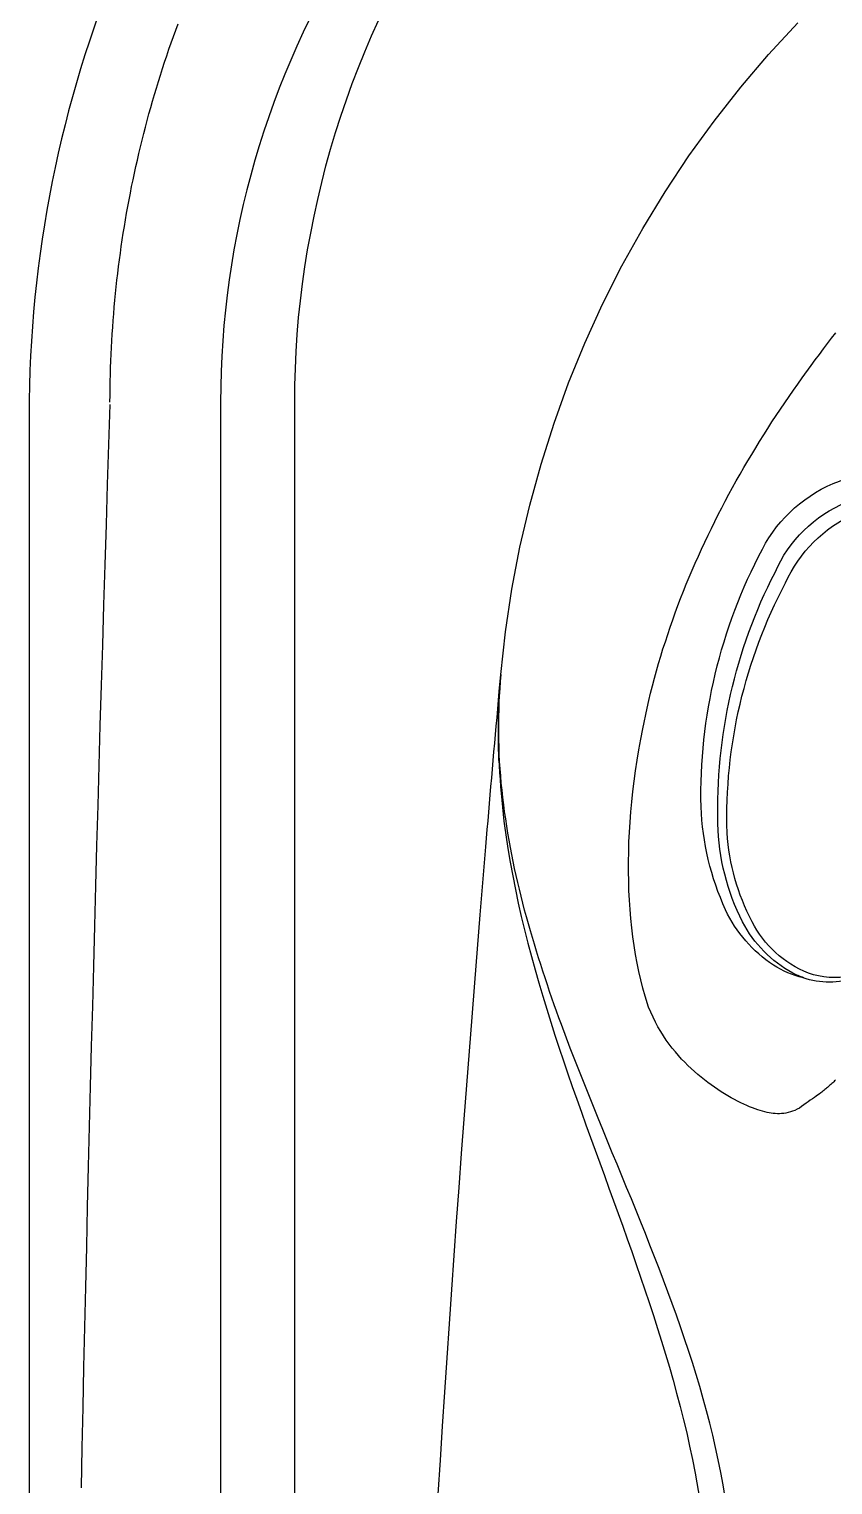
# Model space of a CAD drawing. Extents: x 527 to 614, y 487 to 635.
# Drawn here: x 526.9 to 535, y 568.98 to 583.65 of the extents above; entities that cross this region are included whole.
import ezdxf

# ---------------------------------------------------------------- set-up
doc = ezdxf.new("R2010")
doc.units = 0
doc.header["$MEASUREMENT"] = 0
for name, color, linetype in [('1', 4, 'Continuous'), ('1_CYAN', 4, 'Continuous'), ('2', 2, 'Continuous')]:
    doc.layers.add(name, color=color, linetype=linetype)

# ---------------------------------------------------------------- blocks, each defined once
blk = doc.blocks.new('Pillow07')
at = {"layer": '1_CYAN', "color": 4, "linetype": 'Continuous'}
blk.add_lwpolyline([(-2.358, -0.87, -0.006603), (-5.745, -0.616, -0.021924), (-6.178, -0.554, -0.081502), (-6.683, -0.382, -0.155149), (-7.057, -0.002, -0.083013), (-7.178, 0.3, -0.136326), (-7.125, 1.034, -0.096778), (-6.565, 1.944, -0.127397), (-4.291, 3.344, -0.186872), (-3.258, 3.28, 0.065625), (-1.71, 2.868, 0.071435), (1.71, 2.868, 0.065625), (3.258, 3.28, -0.186872), (4.291, 3.344, -0.127397), (6.565, 1.944, -0.096778), (7.125, 1.034, -0.136326), (7.178, 0.3, -0.083013), (7.057, -0.002, -0.155149), (6.683, -0.382, -0.081502), (6.178, -0.554, -0.021924), (5.745, -0.616, -0.006603), (2.358, -0.87, -0.02343)], format="xyb", close=True, dxfattribs=at)
at = {"layer": '1_CYAN', "color": 3, "linetype": 'Continuous'}
for points in [[(-7.051, -0.007, -0.035917), (-7.097, 0.106, -0.150356), (-7.089, 0.827, -0.114334), (-6.565, 1.702, -0.12673), (-4.367, 3.088, -0.194366), (-3.357, 3.079, 0.069606), (-1.71, 2.626, 0.073636), (1.71, 2.626, 0.069606), (3.357, 3.079, -0.194366), (4.367, 3.088, -0.12673), (6.565, 1.702, -0.114334), (7.089, 0.827, -0.150356), (7.097, 0.106, -0.034443), (7.053, -0.003)], [(-5.745, -0.616, -0.03429), (-6.274, -0.516, -0.087533), (-6.708, -0.327, -0.132713), (-6.986, -0.006, -0.179167), (-7.021, 0.761, -0.10283), (-6.565, 1.573, -0.130003), (-4.366, 2.938, -0.182201), (-3.385, 2.942, 0.065189), (-1.71, 2.497, 0.071467), (1.71, 2.497, 0.065189), (3.385, 2.942, -0.182201), (4.366, 2.938, -0.130003), (6.565, 1.573, -0.10283), (7.021, 0.761, -0.179167), (6.986, -0.006, -0.132713), (6.708, -0.327, -0.087533), (6.274, -0.516, -0.03429), (5.745, -0.616)], [(-0.014, 1.929, 0.082097), (-2.745, 1.506, 0.081749), (-3.889, 0.917, 0.10997), (-4.213, 0.537, 0.288824), (-4.2, 0.045, 0.128848), (-3.81, -0.311, 0.064282), (-3.023, -0.615, 0.029904), (-2.157, -0.782, 0.020061), (-1.104, -0.879, 0.013811), (0, -0.907, 0.013811), (1.104, -0.879, 0.020061), (2.157, -0.782, 0.029904), (3.023, -0.615, 0.064282), (3.81, -0.311, 0.128848), (4.2, 0.045, 0.288824), (4.213, 0.537, 0.10997), (3.889, 0.917, 0.081749), (2.745, 1.506, 0.082097), (0.014, 1.929)], [(0.011, 1.79, 0.069931), (-2.482, 1.457, 0.085576), (-3.783, 0.864, 0.092534), (-4.083, 0.559, 0.328712), (-4.083, 0.027, 0.110973), (-3.715, -0.285, 0.062647), (-2.923, -0.588, 0.030211), (-2.047, -0.756, 0.019896), (-1.004, -0.852, 0.013777), (0, -0.878, 0.013777), (1.004, -0.852, 0.019896), (2.047, -0.756, 0.030211), (2.923, -0.588, 0.062647), (3.715, -0.285, 0.110973), (4.083, 0.027, 0.328712), (4.083, 0.559, 0.092534), (3.783, 0.864, 0.085576), (2.482, 1.457, 0.069931), (-0.011, 1.79)], [(-0.673, -0.235, -0.282153), (-0.657, 0.213, -0.468167), (0.424, 0.365), (0.53, 0.464, 0.460953), (-0.64, 0.337, 0.238725), (-0.726, -0.14, 0.137161), (-0.575, -0.35, 0.261069), (-0.572, -0.35, 0.46986), (-0.572, -0.349, -0.265453), (-0.636, -0.154, -0.195188), (-0.504, 0.022, -0.314105), (0, 0), (0.103, 0.084, 0.355977), (-0.538, 0.084, 0.328478), (-0.641, -0.257, -0.416518), (-0.642, -0.26, -0.387302), (-0.648, -0.259, -0.279485), (-0.621, 0.078, -0.429748), (0.212, 0.176), (0.318, 0.268, 0.422176), (-0.607, 0.19, 0.293997), (-0.668, -0.234, -0.469659), (-0.669, -0.236, -0.320928), (-0.673, -0.236)], [(-0.103, -0.081, 0.285107), (0.492, -0.111, 0.365107), (0.641, 0.3, -0.389885), (0.642, 0.303, -0.434748), (0.648, 0.302, -0.361319), (0.536, -0.156, -0.307672), (-0.212, -0.163), (-0.318, -0.239, 0.290786), (0.528, -0.239, 0.371252), (0.668, 0.272, -0.388988), (0.669, 0.275, -0.244043), (0.673, 0.274, -0.383995), (0.537, -0.307, -0.280367), (-0.424, -0.313), (-0.53, -0.383, 0.237756), (0.409, -0.447, 0.379998), (0.74, 0.108, 0.130298), (0.575, 0.42, 0.419454), (0.572, 0.419, 0.370938), (0.572, 0.418, -0.227085), (0.632, 0.16, -0.183703), (0.51, -0.012, -0.310404), (0, 0), (-0.106, -0.083)]]:
    blk.add_lwpolyline(points, format="xyb", dxfattribs=at)
blk = doc.blocks.new('VANGUARD')
at = {"layer": '1', "color": 3, "linetype": 'Continuous'}
blk.add_line((1.929, 74.866), (1.929, 11.869), dxfattribs=at)
at = {"layer": '1', "color": 4}
blk.add_lwpolyline([(86.737, 74.737, 0.414214), (74.737, 86.737), (12, 86.737, 0.414214), (0, 74.737), (0, 12, 0.414214), (12, 0), (74.737, 0, 0.414214), (86.737, 12)], format="xyb", close=True, dxfattribs=at)
at = {"layer": '1', "color": 3, "linetype": 'Continuous'}
for points in [[(0.814, 74.867), (0.815, 74.937), (0.817, 75.006), (0.818, 75.076), (0.82, 75.145), (0.821, 75.213), (0.824, 75.281), (0.826, 75.349), (0.83, 75.417), (0.833, 75.485), (0.837, 75.553), (0.842, 75.621), (0.847, 75.689), (0.852, 75.757), (0.858, 75.825), (0.864, 75.893), (0.87, 75.961), (0.877, 76.029), (0.885, 76.097), (0.893, 76.164), (0.901, 76.232), (0.91, 76.3), (0.919, 76.368), (0.928, 76.435), (0.938, 76.503), (0.949, 76.57), (0.96, 76.638), (0.971, 76.705), (0.982, 76.772), (0.995, 76.839), (1.007, 76.906), (1.02, 76.973), (1.033, 77.04), (1.047, 77.107), (1.061, 77.174), (1.076, 77.241), (1.091, 77.307), (1.106, 77.374), (1.122, 77.44), (1.138, 77.507), (1.155, 77.573), (1.172, 77.639), (1.189, 77.705), (1.207, 77.771), (1.226, 77.837), (1.244, 77.902), (1.263, 77.968), (1.283, 78.033), (1.303, 78.098), (1.323, 78.164), (1.344, 78.229), (1.365, 78.294), (1.387, 78.359), (1.408, 78.423), (1.431, 78.488), (1.454, 78.552), (1.477, 78.616), (1.5, 78.681)], [(2.827, 78.734), (2.761, 78.595), (2.697, 78.456), (2.636, 78.315), (2.577, 78.173), (2.52, 78.031), (2.466, 77.887), (2.414, 77.743), (2.365, 77.597), (2.318, 77.451), (2.274, 77.304), (2.232, 77.156), (2.193, 77.007), (2.157, 76.857), (2.123, 76.706), (2.092, 76.555), (2.063, 76.403), (2.037, 76.251), (2.014, 76.099), (1.994, 75.946), (1.977, 75.792), (1.962, 75.639), (1.95, 75.485), (1.94, 75.331), (1.934, 75.176), (1.929, 74.868)], [(2.677, 74.868), (2.677, 75.037), (2.682, 75.207), (2.69, 75.377), (2.701, 75.548), (2.715, 75.718), (2.733, 75.888), (2.754, 76.058), (2.778, 76.229), (2.805, 76.4), (2.836, 76.57), (2.87, 76.74), (2.907, 76.91), (2.947, 77.08), (2.99, 77.248), (3.037, 77.416), (3.087, 77.583), (3.139, 77.749), (3.196, 77.913), (3.255, 78.077), (3.317, 78.239), (3.382, 78.399), (3.45, 78.558), (3.52, 78.714)], [(7.877, 75.237), (7.918, 75.292), (7.959, 75.347), (8, 75.402), (8.041, 75.457), (8.083, 75.511), (8.125, 75.566)], [(6.225, 71.782), (6.242, 71.858), (6.26, 71.933), (6.279, 72.007), (6.298, 72.082), (6.319, 72.156), (6.34, 72.23), (6.362, 72.304), (6.384, 72.378), (6.408, 72.451), (6.432, 72.525), (6.457, 72.598), (6.482, 72.671), (6.508, 72.743), (6.535, 72.816), (6.562, 72.888), (6.59, 72.959), (6.619, 73.031), (6.649, 73.102), (6.679, 73.173), (6.709, 73.244), (6.741, 73.315), (6.772, 73.385), (6.805, 73.455), (6.838, 73.525), (6.872, 73.594), (6.906, 73.663), (6.941, 73.732), (6.976, 73.801), (7.012, 73.869), (7.048, 73.937), (7.085, 74.005), (7.123, 74.072), (7.161, 74.139), (7.199, 74.206), (7.238, 74.273), (7.278, 74.339), (7.318, 74.405), (7.358, 74.471), (7.399, 74.536), (7.44, 74.601), (7.482, 74.666), (7.524, 74.731), (7.567, 74.795), (7.61, 74.859), (7.654, 74.923), (7.698, 74.986), (7.742, 75.049), (7.787, 75.112), (7.877, 75.237)], [(2.677, 47.868), (2.677, 49.668), (2.677, 51.468), (2.677, 53.268), (2.677, 55.068), (2.677, 56.868), (2.677, 58.668), (2.677, 60.468), (2.677, 62.268), (2.677, 64.068), (2.677, 65.868), (2.677, 67.668), (2.677, 69.468), (2.677, 71.268), (2.677, 74.868)], [(0.813, 74.844), (0.8, 74.44), (0.787, 74.035), (0.775, 73.631), (0.762, 73.226), (0.75, 72.822), (0.738, 72.417), (0.726, 72.013), (0.714, 71.608), (0.703, 71.204), (0.691, 70.799), (0.68, 70.395), (0.669, 69.99), (0.658, 69.586), (0.647, 69.181), (0.637, 68.777), (0.626, 68.372), (0.616, 67.968), (0.606, 67.563), (0.596, 67.159), (0.586, 66.754), (0.577, 66.349), (0.567, 65.945), (0.558, 65.54), (0.549, 65.136), (0.54, 64.731), (0.531, 64.327), (0.523, 63.922)], [(4.751, 72.122), (4.745, 72.051), (4.74, 71.981), (4.736, 71.91), (4.732, 71.839), (4.73, 71.769), (4.728, 71.698), (4.726, 71.627), (4.726, 71.556), (4.726, 71.486), (4.727, 71.415), (4.729, 71.344), (4.731, 71.274), (4.734, 71.203), (4.738, 71.133), (4.743, 71.062), (4.748, 70.992), (4.753, 70.922), (4.76, 70.852), (4.767, 70.782), (4.775, 70.712), (4.783, 70.643), (4.792, 70.573), (4.802, 70.504), (4.822, 70.366)], [(4.733, 71.23), (4.731, 71.275), (4.73, 71.319), (4.728, 71.364), (4.728, 71.408), (4.727, 71.452), (4.727, 71.497), (4.727, 71.542), (4.727, 71.586), (4.728, 71.631), (4.729, 71.675), (4.73, 71.72), (4.731, 71.765), (4.733, 71.809), (4.735, 71.854), (4.737, 71.899), (4.74, 71.943), (4.742, 71.988), (4.745, 72.033), (4.751, 72.122)], [(5.362, 68.592), (5.337, 68.658), (5.313, 68.725), (5.289, 68.792), (5.266, 68.859), (5.243, 68.926), (5.22, 68.993), (5.197, 69.061), (5.175, 69.129), (5.153, 69.197), (5.131, 69.265), (5.11, 69.333), (5.089, 69.401), (5.069, 69.47), (5.049, 69.538), (5.029, 69.607), (5.01, 69.676), (4.991, 69.746), (4.973, 69.815), (4.955, 69.885), (4.938, 69.955), (4.922, 70.025), (4.906, 70.095), (4.89, 70.166), (4.875, 70.236), (4.861, 70.307), (4.848, 70.378), (4.835, 70.45), (4.822, 70.521), (4.811, 70.593), (4.8, 70.664), (4.789, 70.736), (4.78, 70.808), (4.771, 70.881), (4.763, 70.953), (4.756, 71.026), (4.75, 71.098), (4.744, 71.171), (4.739, 71.244), (4.736, 71.317), (4.733, 71.39), (4.73, 71.463), (4.729, 71.536), (4.729, 71.609), (4.729, 71.683), (4.73, 71.756), (4.733, 71.829), (4.736, 71.902), (4.74, 71.976), (4.751, 72.122)], [(6.204, 68.877), (6.182, 68.958), (6.161, 69.042), (6.142, 69.126), (6.125, 69.212), (6.109, 69.299), (6.095, 69.387), (6.082, 69.477), (6.071, 69.568), (6.061, 69.659), (6.053, 69.752), (6.047, 69.847), (6.042, 69.942), (6.039, 70.038), (6.037, 70.135), (6.037, 70.233), (6.039, 70.332), (6.042, 70.432), (6.047, 70.532), (6.053, 70.633), (6.061, 70.736), (6.071, 70.838), (6.082, 70.942), (6.094, 71.046), (6.108, 71.151), (6.124, 71.256), (6.142, 71.362), (6.16, 71.467), (6.18, 71.573), (6.225, 71.782)], [(4.822, 70.366), (4.845, 70.227), (4.871, 70.09), (4.898, 69.953), (4.927, 69.816), (4.957, 69.68), (4.99, 69.545), (5.024, 69.411), (5.059, 69.277), (5.096, 69.143), (5.134, 69.011), (5.173, 68.879), (5.213, 68.747), (5.254, 68.616), (5.296, 68.485), (5.339, 68.355), (5.382, 68.225), (5.426, 68.096), (5.471, 67.966), (5.516, 67.838), (5.562, 67.709), (5.608, 67.581), (5.654, 67.452), (5.701, 67.324), (5.747, 67.197), (5.794, 67.069), (5.84, 66.941), (5.887, 66.813), (5.933, 66.686), (5.979, 66.558), (6.025, 66.43), (6.07, 66.302), (6.115, 66.174), (6.159, 66.046), (6.203, 65.917), (6.246, 65.788), (6.288, 65.659), (6.33, 65.529), (6.37, 65.399), (6.41, 65.268), (6.449, 65.137), (6.486, 65.006), (6.522, 64.874), (6.557, 64.741), (6.591, 64.608), (6.623, 64.475), (6.653, 64.34), (6.682, 64.206), (6.709, 64.07), (6.757, 63.798)], [(7.826, 67.8), (7.804, 67.781), (7.781, 67.765), (7.758, 67.75), (7.736, 67.737), (7.713, 67.726), (7.69, 67.717), (7.667, 67.71), (7.645, 67.704), (7.623, 67.699), (7.6, 67.696), (7.579, 67.694), (7.557, 67.693), (7.536, 67.693), (7.515, 67.694), (7.495, 67.696), (7.475, 67.699), (7.454, 67.702), (7.433, 67.706), (7.411, 67.711), (7.388, 67.717), (7.363, 67.724), (7.338, 67.732), (7.312, 67.741), (7.285, 67.751), (7.257, 67.762), (7.229, 67.774), (7.199, 67.788), (7.168, 67.802), (7.136, 67.818), (7.104, 67.835), (7.071, 67.853), (7.038, 67.872), (7.005, 67.892), (6.971, 67.914), (6.938, 67.936), (6.904, 67.959), (6.87, 67.983), (6.836, 68.008), (6.802, 68.034), (6.769, 68.061), (6.735, 68.089), (6.702, 68.118), (6.669, 68.148), (6.636, 68.179), (6.604, 68.211), (6.572, 68.244), (6.541, 68.279), (6.509, 68.316), (6.478, 68.354), (6.447, 68.394), (6.417, 68.435), (6.388, 68.478), (6.361, 68.522), (6.334, 68.568), (6.308, 68.616), (6.284, 68.665), (6.261, 68.716), (6.24, 68.768), (6.204, 68.877)], [(7.01, 63.825), (6.989, 63.952), (6.966, 64.077), (6.941, 64.202), (6.914, 64.327), (6.885, 64.451), (6.855, 64.574), (6.823, 64.697), (6.789, 64.82), (6.755, 64.941), (6.718, 65.063), (6.681, 65.183), (6.642, 65.304), (6.602, 65.423), (6.561, 65.543), (6.52, 65.662), (6.477, 65.78), (6.434, 65.898), (6.389, 66.016), (6.345, 66.133), (6.299, 66.25), (6.253, 66.367), (6.207, 66.484), (6.16, 66.601), (6.113, 66.717), (6.066, 66.834), (6.018, 66.95), (5.97, 67.066), (5.922, 67.183), (5.874, 67.299), (5.826, 67.416), (5.778, 67.532), (5.73, 67.649), (5.683, 67.766), (5.636, 67.883), (5.589, 68), (5.542, 68.118), (5.496, 68.236), (5.451, 68.354), (5.362, 68.592)]]:
    blk.add_lwpolyline(points, dxfattribs=at)
at = {"layer": '1', "color": 2}
for points in [[(4.751, 72.122), (4.799, 72.552), (4.863, 72.98), (4.944, 73.405), (5.042, 73.826), (5.156, 74.242), (5.287, 74.654), (5.434, 75.06), (5.597, 75.46), (5.776, 75.853), (5.97, 76.239), (6.181, 76.618), (6.406, 76.987), (6.645, 77.348), (6.899, 77.699), (7.167, 78.04), (7.447, 78.37), (7.741, 78.689)], [(4.601, 70.384), (4.608, 70.471), (4.615, 70.558), (4.623, 70.645), (4.63, 70.732), (4.638, 70.819), (4.645, 70.906), (4.652, 70.993), (4.66, 71.079), (4.667, 71.166), (4.675, 71.253), (4.682, 71.34), (4.69, 71.427), (4.698, 71.514), (4.705, 71.601), (4.713, 71.688), (4.721, 71.774), (4.728, 71.861), (4.736, 71.948), (4.751, 72.122)], [(4.098, 63.512), (4.12, 63.856), (4.142, 64.2), (4.164, 64.544), (4.187, 64.887), (4.21, 65.231), (4.234, 65.575), (4.257, 65.919), (4.282, 66.262), (4.306, 66.606), (4.331, 66.95), (4.356, 67.293), (4.382, 67.637), (4.408, 67.98), (4.435, 68.324), (4.461, 68.667), (4.489, 69.011), (4.516, 69.354), (4.544, 69.698), (4.601, 70.384)]]:
    blk.add_lwpolyline(points, dxfattribs=at)
at = {"layer": '1', "color": 3, "linetype": 'Continuous'}
blk.add_lwpolyline([(8.123, 68.032, -0.005901), (8.084, 67.997, -0.004721), (8.048, 67.964, -0.0015), (8.015, 67.936, -0.007326), (7.973, 67.903, -0.014252), (7.91, 67.857, -0.007567), (7.826, 67.8, -0.004128)], format="xyb", dxfattribs=at)
at = {"layer": '2', "linetype": 'Continuous', "rotation": 45}
blk.add_blockref('Pillow07', (12.784, 74.054), dxfattribs=at)

msp = doc.modelspace()

# ---------------------------------------------------------------- block references
at = {"layer": '1'}
msp.add_blockref('VANGUARD', (526.9, 505.027), dxfattribs=at)

doc.saveas('drawing.dxf')
